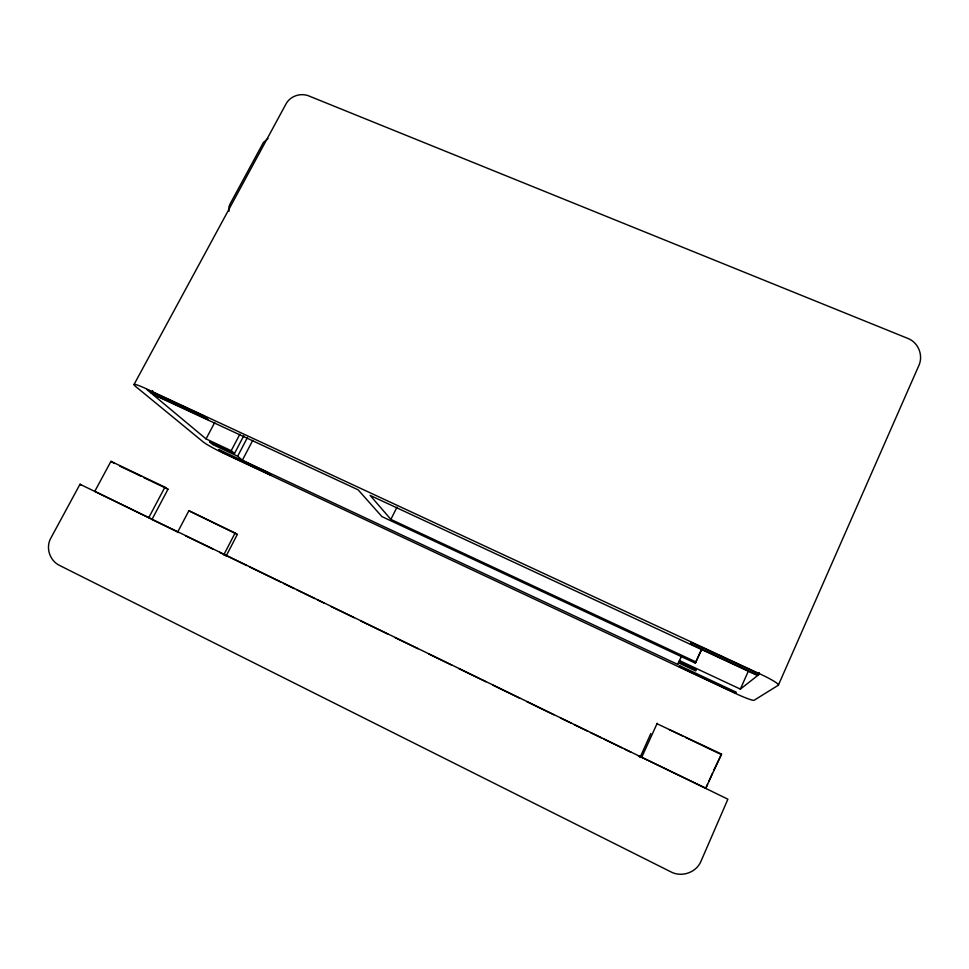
<?xml version="1.0" encoding="UTF-8"?>
<svg xmlns="http://www.w3.org/2000/svg" width="969" height="969" viewBox="0 0 969 969"><rect width="100%" height="100%" fill="white"/><g stroke="black" fill="none" stroke-linecap="round" stroke-linejoin="round"><path stroke-width="1.45" d="M778.361 685.204A22.553 2.447 24.6 0 0 760.084 673.964L145.362 388.375A20.397 2.023 27.5 0 0 135.297 386.183L203.127 441.864A17.321 1.514 27.1 0 0 222.579 452.765L735.277 693.356A19.077 1.756 24.9 0 0 754.1 700.272L778.361 685.204L918.709 365.87C923.651 355.478 918.406 342.336 907.565 338.302L309.971 96.403C301.516 92.346 290.543 95.592 286.025 103.901L134.097 384.39M243.776 435.759L234.486 453.492L209.51 441.791L212.889 444.614L237.671 456.229L242.359 460.239L677.706 664.407L678.47 662.832L695.681 670.899L696.372 669.882L679.003 661.742L679.548 660.628L740.364 689.104L748.322 671.166M707.515 784.321L705.711 788.403L721.554 754.112L656.934 723.698M708.727 781.595L712.348 773.407M713.559 770.682L721.554 754.112M757.964 675.296L759.417 674.158L691.188 642.447L690.437 643.913L757.964 675.296L759.175 672.559M234.486 453.492L231.216 450.694L206.046 438.909L152.387 394.153L358.094 489.805L381.943 516.622L695.318 663.135L701.495 649.436M695.318 663.135L702.125 648.491M677.706 664.407L681.582 655.965M640.024 757.492L650.817 733.557M657.212 723.262L641.72 757.322L706.353 788.439M696.033 661.997L390.87 519.396L396.951 507.223M226.019 556.254L237.32 534.44L235.116 532.998L188.882 510.736L177.472 532.453M223.742 554.934L235.116 532.998M242.359 460.239L252.739 440.362M231.216 450.694L239.876 434.197M237.671 456.229L247.495 437.443M206.046 438.909L214.718 422.508M148.814 517.567L164.912 487.201L110.963 461.329L94.792 491.319L150.946 518.778M152.012 519.384L168 489.212L164.912 487.201M151.273 393.232L146.791 389.49L204.096 416.125L208.081 419.638L151.273 393.232L152.666 390.664M80.003 484.258L50.751 538.279C45.434 547.945 49.819 560.785 59.715 565.508L671.02 871.93C681.776 877.551 696.166 872.633 700.926 861.393L727.889 799.183L80.003 484.258L81.626 485.324M740.364 689.104L757.601 675.587L370.122 495.401L390.87 519.396M268.001 138.519L263.459 142.395L229.883 204.35L228.914 206.991L229.047 211.218M119.732 466.065L141.183 476.36M143.872 477.644L168 489.212M669.167 729.56L682.757 736.077M685.471 737.385L720.803 754.33M237.32 534.44L188.882 510.736M151.624 519.336L178.805 532.538M185.6 535.845L212.78 549.048M219.575 552.354L246.744 565.557M249.469 566.877L280.719 582.066M283.433 583.386L294.31 588.668M297.023 589.988L314.695 598.576M317.408 599.896L324.203 603.19M330.998 606.497L354.097 617.713M360.892 621.02L388.072 634.223M394.868 637.529L417.966 648.745M428.831 654.039L451.942 665.255M458.725 668.562L485.905 681.764M492.7 685.071L519.881 698.274M526.676 701.568L553.844 714.783M560.639 718.077L571.516 723.359M574.229 724.679L587.82 731.28M590.533 732.6L601.41 737.881M604.123 739.214L621.795 747.789M624.508 749.11L631.303 752.416M638.099 755.711L640.812 757.031M110.963 461.329L114.378 463.497M679.463 665.582L678.954 666.611L735.314 693.065L736.343 692.254L679.463 665.582M267.832 472.521L218.728 449.483L221.962 452.184L270.69 475.04L267.832 472.521"/></g></svg>
